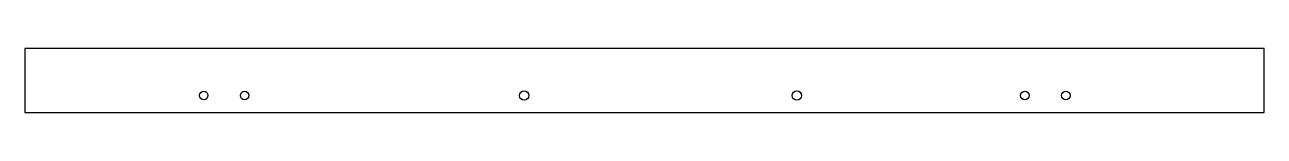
# Model space of a CAD drawing. Header units: millimetres. Extents: x 0 to 727, y 0 to 38.
import ezdxf

# ---------------------------------------------------------------- set-up
doc = ezdxf.new("R2010")
doc.units = ezdxf.units.MM
doc.layers.add('CUT', color=7, linetype='CONTINUOUS')

msp = doc.modelspace()

# ---------------------------------------------------------------- linework, layer by layer
at = {"layer": 'CUT'}
msp.add_lwpolyline([(0, 0), (727.2, 0), (727.2, 37.71), (0, 37.71)], close=True, dxfattribs=at)
for centre, radius in [((104.99, 10), 2.5), ((128.99, 10), 2.5), ((293, 10), 2.75), ((453, 10), 2.75), ((586.76, 10), 2.5), ((610.76, 10), 2.5)]:
    msp.add_circle(centre, radius, dxfattribs=at)

doc.saveas('drawing.dxf')
